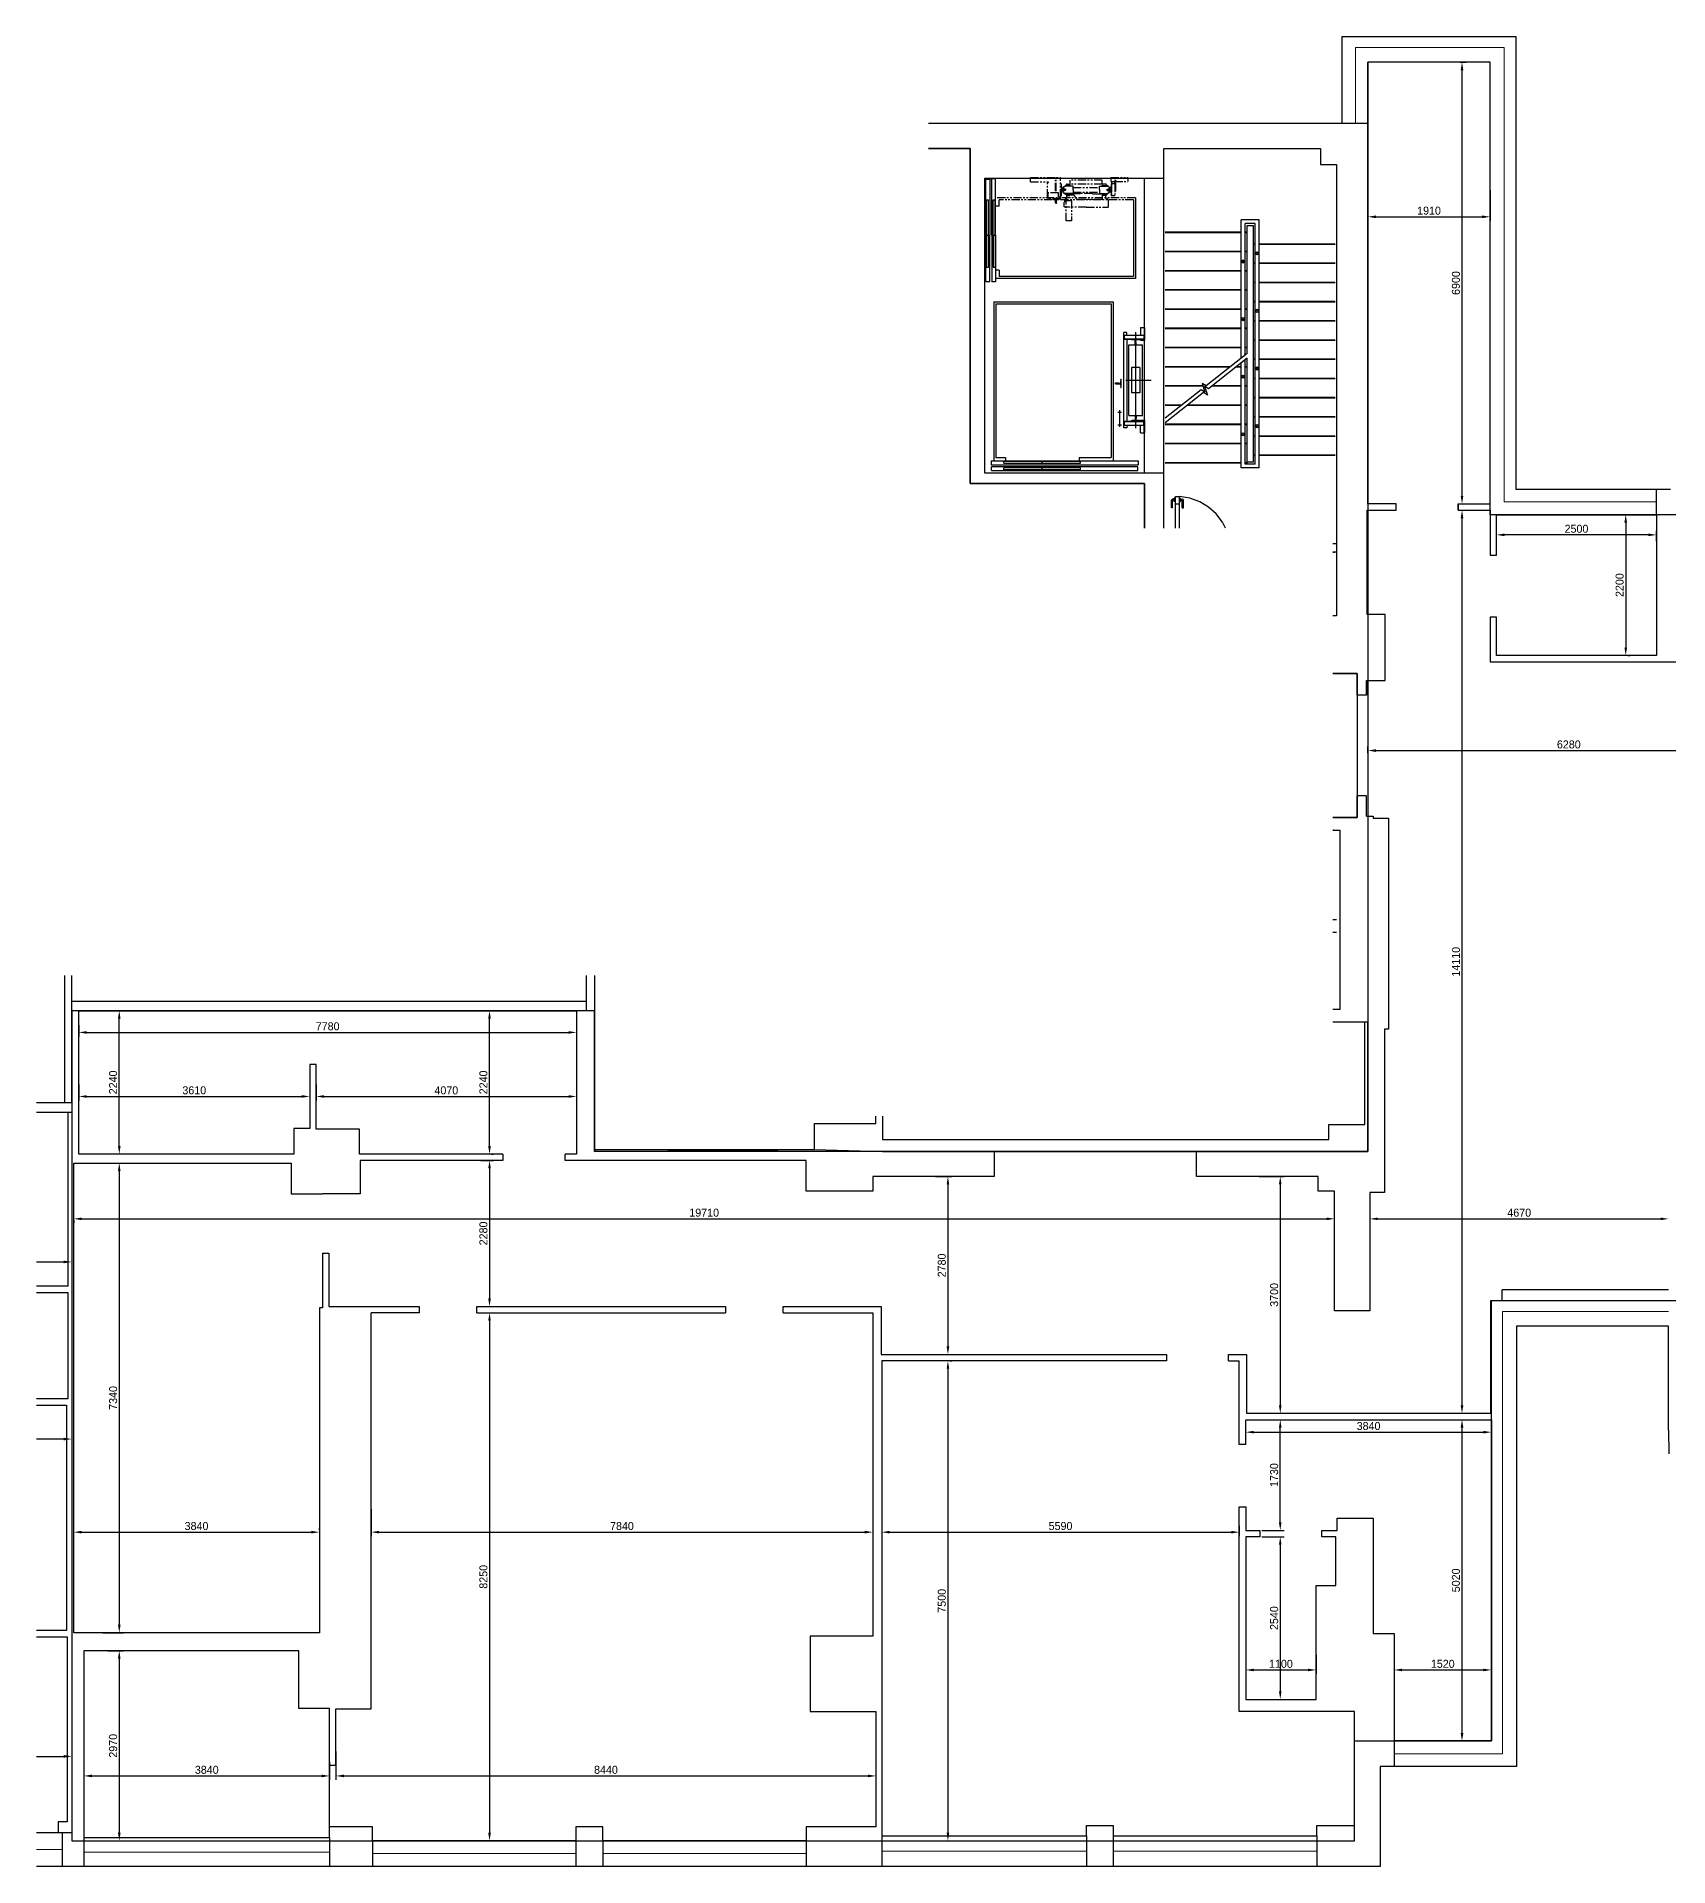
# Model space of a CAD drawing. Header units: millimetres. Extents: x 1209163 to 1252213, y -158492 to -127461.
# Drawn here: x 1209163 to 1234670, y -158142 to -129552 of the extents above; entities that cross this region are included whole.
import ezdxf

# ---------------------------------------------------------------- set-up
doc = ezdxf.new("R2010")
doc.units = ezdxf.units.MM
doc.linetypes.add('HIDDEN2', pattern=[4.7625, 3.175, -1.5875])
doc.linetypes.add('PHANTOMX2', pattern=[127, 63.5, -12.7, 12.7, -12.7, 12.7, -12.7])
for name, color, linetype in [('Baca', 7, 'Continuous'), ('Divar-esas', 7, 'Continuous'), ('Lift', 7, 'Continuous'), ('Meheccer', 7, 'Continuous'), ('OFFICE_BOUNDARY', 3, 'Continuous'), ('Pillekan', 7, 'Continuous'), ('Qapi', 7, 'Continuous')]:
    doc.layers.add(name, color=color, linetype=linetype)

msp = doc.modelspace()

# ---------------------------------------------------------------- linework, layer by layer
for p, q in [((1229573, -130902), (1229573, -129552)), ((1229573, -129552), (1232283, -129552)), ((1232283, -129552), (1232283, -136622)), ((1223103, -130902), (1229573, -130902)), ((1223758, -131302), (1223103, -131302)), ((1223758, -136532), (1223758, -131302)), ((1226783, -131762), (1226783, -131302)), ((1226783, -131302), (1229233, -131302)), ((1226783, -131762), (1226783, -131302)), ((1226783, -131302), (1229233, -131302)), ((1229233, -131302), (1229233, -131552)), ((1229233, -131302), (1229233, -131552)), ((1223983, -136372), (1223983, -131762)), ((1223983, -131762), (1226783, -131762)), ((1223983, -136372), (1223983, -131762)), ((1223983, -131762), (1226783, -131762)), ((1229233, -131552), (1229483, -131552)), ((1229233, -131552), (1229483, -131552)), ((1229483, -131552), (1229483, -138602)), ((1229483, -131552), (1229483, -138602)), ((1226783, -136372), (1223983, -136372)), ((1226783, -136372), (1223983, -136372)), ((1226783, -137232), (1226783, -136372)), ((1226783, -137232), (1226783, -136372)), ((1226483, -136532), (1223758, -136532)), ((1226483, -137232), (1226483, -136532)), ((1232283, -136622), (1234702, -136622)), ((1229483, -138602), (1229423, -138602)), ((1229483, -138602), (1229423, -138602)), ((1229803, -139502), (1229423, -139502)), ((1229803, -139842), (1229803, -139502)), ((1229803, -141752), (1229803, -141412)), ((1229423, -141752), (1229803, -141752)), ((1229953, -141732), (1230053, -141732)), ((1230053, -141732), (1230053, -141762)), ((1230053, -141762), (1230293, -141762)), ((1230293, -141762), (1230293, -145062)), ((1229423, -141952), (1229533, -141952)), ((1229423, -141952), (1229533, -141952)), ((1229533, -141952), (1229533, -144752)), ((1229533, -141952), (1229533, -144752)), ((1209603, -146207), (1209603, -144222)), ((1209713, -144622), (1209713, -144222)), ((1217753, -144222), (1217753, -144622)), ((1217883, -144222), (1217883, -146942)), ((1209713, -146207), (1209713, -144622)), ((1209713, -144622), (1217753, -144622)), ((1229533, -144752), (1229423, -144752)), ((1229533, -144752), (1229423, -144752)), ((1229923, -144952), (1229423, -144952)), ((1229923, -144952), (1229423, -144952)), ((1229923, -146552), (1229923, -144952)), ((1230293, -145062), (1230233, -145062)), ((1230233, -145062), (1230233, -147612)), ((1209163, -146207), (1209713, -146207)), ((1209163, -146207), (1209603, -146207)), ((1209163, -146357), (1209653, -146357)), ((1209653, -146357), (1209653, -149077)), ((1221323, -146942), (1221323, -146532)), ((1221323, -146532), (1222283, -146532)), ((1222283, -146532), (1222283, -146422)), ((1222383, -146422), (1222383, -146782)), ((1229363, -146782), (1229363, -146552)), ((1229363, -146552), (1229923, -146552)), ((1217883, -146942), (1221323, -146942)), ((1222383, -146782), (1229363, -146782)), ((1229453, -147592), (1229193, -147592)), ((1229453, -149462), (1229453, -147592)), ((1230233, -147612), (1230003, -147612)), ((1230003, -147612), (1230003, -149462)), ((1209653, -149077), (1209163, -149077)), ((1209163, -149177), (1209653, -149177)), ((1209653, -149177), (1209653, -150837)), ((1230003, -149462), (1229453, -149462)), ((1234670, -149702), (1232293, -149702)), ((1232293, -149702), (1232293, -156582)), ((1234670, -151328), (1234670, -149702)), ((1209653, -150837), (1209163, -150837)), ((1209163, -150937), (1209633, -150937)), ((1209633, -150937), (1209633, -154457)), ((1209633, -154457), (1209163, -154457)), ((1209163, -154557), (1209643, -154557)), ((1209643, -154557), (1209643, -157447)), ((1232293, -156582), (1230163, -156582)), ((1230163, -156582), (1230163, -158142)), ((1209643, -157447), (1209503, -157447)), ((1209503, -157447), (1209503, -157617)), ((1209503, -157617), (1209163, -157617)), ((1230163, -158142), (1209163, -158142))]:
    msp.add_line(p, q)
at = {"color": 5, "lineweight": 5}
for p, q in [((1232103, -129721), (1229780, -129721)), ((1229780, -129721), (1229780, -130902)), ((1232103, -136822), (1232103, -129721)), ((1234483, -136822), (1232103, -136822)), ((1232076, -156382), (1232076, -149469)), ((1232076, -149469), (1234673, -149469)), ((1230383, -156382), (1232076, -156382)), ((1209163, -157879), (1209563, -157879))]:
    msp.add_line(p, q, dxfattribs=at)
at = {"color": 18, "lineweight": 30, "true_color": 0x000000}
for p, q in [((1231883, -129952), (1229973, -129952)), ((1229973, -129952), (1229973, -146972)), ((1231883, -137022), (1231883, -129952)), ((1235103, -137022), (1231883, -137022)), ((1209713, -144772), (1209713, -157742)), ((1217883, -144772), (1209823, -144772)), ((1217883, -146972), (1217883, -144772)), ((1209163, -146357), (1209713, -146357)), ((1209713, -146357), (1209713, -157617)), ((1229973, -146972), (1217883, -146972)), ((1231903, -156182), (1231903, -149302)), ((1231903, -149302), (1235153, -149302)), ((1229763, -157742), (1229763, -156182)), ((1229763, -156182), (1231903, -156182)), ((1209713, -157617), (1209163, -157617)), ((1209713, -157742), (1229763, -157742))]:
    msp.add_line(p, q, dxfattribs=at)
at = {"color": 0, "lineweight": -2, "transparency": 16777216}
for p, q in [((1231414, -129952), (1231507, -129952)), ((1231444, -136727), (1231444, -130077)), ((1231883, -131949), (1231883, -132430)), ((1229973, -132212), (1229973, -132430)), ((1230098, -132367), (1231758, -132367)), ((1231414, -136852), (1231507, -136852)), ((1231414, -136952), (1231507, -136952)), ((1231444, -150937), (1231444, -137077)), ((1233897, -137022), (1234066, -137022)), ((1234003, -137147), (1234003, -139097)), ((1231983, -137305), (1231983, -137274)), ((1234358, -137337), (1232108, -137337)), ((1234483, -137437), (1234483, -137274)), ((1234034, -139222), (1234066, -139222)), ((1229973, -140746), (1229973, -140645)), ((1230098, -140707), (1236128, -140707)), ((1210772, -144772), (1210393, -144772)), ((1210456, -146887), (1210456, -144897)), ((1216243, -146887), (1216243, -144897)), ((1216274, -144772), (1216305, -144772)), ((1209823, -144995), (1209823, -145174)), ((1209948, -145111), (1217478, -145111)), ((1217603, -144995), (1217603, -145174)), ((1209823, -145923), (1209823, -146174)), ((1213433, -145923), (1213433, -146174)), ((1213533, -145923), (1213533, -146174)), ((1217603, -145923), (1217603, -146174)), ((1209948, -146112), (1213308, -146112)), ((1213658, -146112), (1217478, -146112)), ((1210201, -147152), (1210518, -147152)), ((1210772, -147012), (1210393, -147012)), ((1216106, -147112), (1216305, -147112)), ((1216243, -147237), (1216243, -149267)), ((1216274, -147012), (1216305, -147012)), ((1210456, -147277), (1210456, -154367)), ((1223214, -147362), (1223471, -147362)), ((1223408, -147487), (1223408, -150017)), ((1228274, -147362), (1228665, -147362)), ((1228603, -147487), (1228603, -150937)), ((1230003, -147643), (1230003, -148086)), ((1209743, -148045), (1209743, -148086)), ((1209868, -148024), (1229328, -148024)), ((1229453, -148077), (1229453, -147961)), ((1230128, -148024), (1234548, -148024)), ((1209713, -148422), (1209713, -148760)), ((1216074, -149392), (1216305, -149392)), ((1216074, -149492), (1216305, -149492)), ((1216243, -149617), (1216243, -157617)), ((1223214, -150142), (1223471, -150142)), ((1223408, -150367), (1223408, -157617)), ((1223440, -150242), (1223471, -150242)), ((1228274, -151062), (1228665, -151062)), ((1228314, -151162), (1228665, -151162)), ((1230972, -151062), (1231507, -151062)), ((1231174, -151162), (1231507, -151162)), ((1209713, -151303), (1209713, -151527)), ((1228063, -151325), (1228063, -151294)), ((1228188, -151357), (1231778, -151357)), ((1228603, -152767), (1228603, -151287)), ((1231444, -156057), (1231444, -151287)), ((1231903, -151325), (1231903, -151294)), ((1214393, -152562), (1214393, -152982)), ((1222233, -152562), (1222233, -152982)), ((1209743, -152888), (1209743, -152857)), ((1209868, -152919), (1213458, -152919)), ((1213583, -152888), (1213583, -152857)), ((1214518, -152919), (1222108, -152919)), ((1222373, -152821), (1222373, -152982)), ((1222498, -152919), (1227838, -152919)), ((1227963, -152821), (1227963, -152982)), ((1228314, -152892), (1228665, -152892)), ((1228314, -152992), (1228665, -152992)), ((1228603, -153117), (1228603, -155407)), ((1210201, -154492), (1210518, -154492)), ((1210279, -154772), (1210518, -154772)), ((1210456, -154897), (1210456, -157617)), ((1228063, -154837), (1228063, -155135)), ((1229163, -154837), (1229163, -155135)), ((1230383, -154922), (1230383, -155135)), ((1231903, -154922), (1231903, -155135)), ((1228188, -155072), (1229038, -155072)), ((1230508, -155072), (1231778, -155072)), ((1228314, -155532), (1228665, -155532)), ((1209713, -155900), (1209713, -156484)), ((1213843, -156348), (1213843, -156790)), ((1222283, -156348), (1222283, -156790)), ((1231174, -156182), (1231507, -156182)), ((1209903, -156643), (1209903, -156790)), ((1213743, -156506), (1213743, -156790)), ((1210028, -156728), (1213618, -156728)), ((1213968, -156728), (1222158, -156728)), ((1210279, -157742), (1210518, -157742)), ((1216074, -157742), (1216305, -157742)), ((1223440, -157742), (1223471, -157742))]:
    msp.add_line(p, q, dxfattribs=at)
at = {"color": 1, "lineweight": 30}
for p, q in [((1223103, -131302), (1223758, -131302)), ((1223758, -131302), (1223758, -136532)), ((1223758, -136532), (1226483, -136532)), ((1226483, -136532), (1226483, -137232)), ((1229423, -139502), (1229803, -139502)), ((1229803, -139502), (1229803, -141752)), ((1229803, -141752), (1229423, -141752)), ((1209603, -146207), (1209603, -144222)), ((1209713, -144772), (1209713, -144222)), ((1217753, -144222), (1217753, -144772)), ((1217883, -144222), (1217883, -144772)), ((1217753, -144772), (1209713, -144772)), ((1217883, -144772), (1217883, -144772)), ((1217883, -144772), (1217883, -146972)), ((1229973, -144952), (1229423, -144952)), ((1229973, -146552), (1229973, -144952)), ((1209163, -146207), (1209603, -146207)), ((1229973, -146972), (1229973, -146552)), ((1217883, -146972), (1221323, -146942)), ((1221323, -146942), (1222383, -146972)), ((1222383, -146972), (1229363, -146972)), ((1229363, -146972), (1229973, -146972))]:
    msp.add_line(p, q, dxfattribs=at)
at = {"color": 0, "lineweight": -2}
for p, q in [((1209163, -148697), (1209588, -148697)), ((1209588, -151464), (1209163, -151464)), ((1209192, -154457), (1209163, -154457)), ((1209163, -156422), (1209588, -156422))]:
    msp.add_line(p, q, dxfattribs=at)
for points in [[(1230413, -136852), (1229973, -136852), (1229973, -131722), (1229973, -129952)], [(1231383, -136952), (1231383, -136852), (1231883, -136852), (1231883, -129952), (1229973, -129952), (1229973, -131722)], [(1229573, -130902), (1229973, -130902)], [(1226483, -136372), (1226483, -131762)], [(1226783, -136372), (1226783, -131762)], [(1234483, -137022), (1234483, -136622)], [(1229953, -139612), (1230243, -139612), (1230243, -138582), (1229963, -138582), (1229963, -136952), (1230413, -136952), (1230413, -136852)], [(1231383, -136852), (1231383, -136952), (1231883, -136952), (1231883, -137652), (1231983, -137652)], [(1231983, -137652), (1231983, -137022), (1234483, -137022), (1234483, -139222), (1231983, -139222), (1231983, -138622)], [(1231983, -138622), (1231883, -138622), (1231883, -139322), (1236253, -139322)], [(1229953, -139612), (1229953, -139842), (1229803, -139842)], [(1229953, -139842), (1229953, -139612)], [(1229953, -141732), (1229953, -141412), (1229803, -141412)], [(1229953, -141732), (1229953, -141412)], [(1213433, -145612), (1213433, -146612), (1213183, -146612), (1213183, -147012), (1209823, -147012), (1209823, -144772), (1213433, -144772)], [(1213433, -144772), (1213533, -144772), (1217603, -144772), (1217603, -147012), (1217423, -147012)], [(1216453, -147012), (1214213, -147012), (1214213, -146622), (1213533, -146622), (1213533, -145612), (1213433, -145612)], [(1213633, -148562), (1213633, -149412), (1213583, -149412), (1213583, -154492), (1209743, -154492), (1209743, -147152), (1213143, -147152), (1213143, -147632), (1213633, -147632)], [(1216453, -147012), (1216453, -147112), (1214223, -147112), (1214223, -147632), (1213733, -147632), (1213633, -147632)], [(1229193, -147362), (1227293, -147362), (1227293, -146972), (1224133, -146972), (1224133, -147362), (1222233, -147362), (1222233, -147592), (1221193, -147592), (1221193, -147112), (1217423, -147112), (1217423, -147012)], [(1229193, -147592), (1229193, -147362)], [(1213633, -148562), (1213733, -148562), (1213733, -149392), (1215143, -149392), (1215143, -149492)], [(1227793, -150242), (1227793, -150142), (1228073, -150142), (1228073, -151062), (1231893, -151062), (1231893, -149302), (1232073, -149302), (1232073, -149132)], [(1234673, -149132), (1232073, -149132)], [(1217593, -157742), (1214413, -157742), (1214413, -157522), (1213843, -157522), (1213743, -157522), (1213743, -156562), (1213843, -156562), (1213843, -155682), (1214393, -155682), (1214393, -154562), (1214393, -154022), (1214393, -149492)], [(1215143, -149492), (1214393, -149492)], [(1216043, -149492), (1216043, -149392), (1219933, -149392), (1219933, -149492)], [(1216043, -149492), (1219933, -149492)], [(1220833, -149492), (1222233, -149492), (1222233, -154542), (1221253, -154542), (1221253, -155722), (1222283, -155722), (1222283, -157522), (1221193, -157522), (1221193, -157742), (1218013, -157742), (1218013, -157522), (1217593, -157522), (1217593, -157742)], [(1220833, -149492), (1220833, -149392), (1222363, -149392), (1222363, -150142), (1226823, -150142), (1226823, -150242)], [(1226823, -150242), (1222373, -150242), (1222373, -157662), (1225573, -157662), (1225573, -157502), (1225993, -157502), (1225993, -157662), (1229173, -157662), (1229173, -157502), (1229763, -157502), (1229763, -155722), (1227963, -155722), (1227963, -152522), (1228063, -152522)], [(1227793, -150242), (1227963, -150242)], [(1228063, -151552), (1227963, -151552), (1227963, -150242)], [(1228063, -151552), (1228063, -151162), (1231903, -151162), (1231903, -156182), (1230383, -156182)], [(1234670, -151328), (1234679, -151697)], [(1228063, -152522), (1228063, -152892), (1228283, -152892), (1228283, -152992)], [(1229253, -152992), (1229253, -152892), (1229493, -152892), (1229493, -152702), (1230053, -152702), (1230053, -154502), (1230383, -154502)], [(1228283, -152992), (1228063, -152992), (1228063, -155532), (1229163, -155532), (1229163, -153752), (1229473, -153752), (1229473, -152992), (1229253, -152992)], [(1230383, -154502), (1230383, -156182)], [(1213743, -156562), (1213743, -155672), (1213263, -155672), (1213263, -154772), (1209903, -154772), (1209903, -157522), (1209903, -157692), (1213743, -157692), (1213743, -157522)], [(1230383, -156182), (1230383, -156582)], [(1209563, -157617), (1209563, -158142)], [(1209903, -157692), (1209903, -158142)], [(1213743, -157692), (1213743, -158142)], [(1214413, -157742), (1214413, -158142)], [(1217593, -157742), (1217593, -158142)], [(1218013, -157742), (1218013, -158142)], [(1221193, -157742), (1221193, -158142)], [(1222373, -157662), (1222373, -158142)], [(1225573, -157662), (1225573, -158142)], [(1225993, -157662), (1225993, -158142)], [(1229173, -157662), (1229173, -158142)]]:
    msp.add_lwpolyline(points)
at = {"color": 5, "lineweight": 5}
for points in [[(1209903, -157917), (1213743, -157917)], [(1214413, -157942), (1217593, -157942)], [(1218013, -157942), (1221193, -157942)], [(1222373, -157902), (1225573, -157902)], [(1225993, -157902), (1229173, -157902)]]:
    msp.add_lwpolyline(points, dxfattribs=at)
at = {"color": 0, "transparency": 16777216}
for points in [[(1231423, -130077), (1231465, -130077), (1231444, -129952)], [(1230098, -132346), (1230098, -132388), (1229973, -132367)], [(1231758, -132346), (1231758, -132388), (1231883, -132367)], [(1231423, -136727), (1231465, -136727), (1231444, -136852)], [(1231423, -137077), (1231465, -137077), (1231444, -136952)], [(1233982, -137147), (1234024, -137147), (1234003, -137022)], [(1232108, -137316), (1232108, -137357), (1231983, -137337)], [(1234358, -137316), (1234358, -137357), (1234483, -137337)], [(1233982, -139097), (1234024, -139097), (1234003, -139222)], [(1230098, -140686), (1230098, -140728), (1229973, -140707)], [(1210435, -144897), (1210476, -144897), (1210456, -144772)], [(1216222, -144897), (1216264, -144897), (1216243, -144772)], [(1209948, -145090), (1209948, -145132), (1209823, -145111)], [(1217478, -145090), (1217478, -145132), (1217603, -145111)], [(1209948, -146091), (1209948, -146132), (1209823, -146112)], [(1213308, -146091), (1213308, -146132), (1213433, -146112)], [(1213658, -146091), (1213658, -146132), (1213533, -146112)], [(1217478, -146091), (1217478, -146132), (1217603, -146112)], [(1210435, -146887), (1210476, -146887), (1210456, -147012)], [(1216222, -146887), (1216264, -146887), (1216243, -147012)], [(1210435, -147277), (1210476, -147277), (1210456, -147152)], [(1216222, -147237), (1216264, -147237), (1216243, -147112)], [(1223388, -147487), (1223429, -147487), (1223408, -147362)], [(1228582, -147487), (1228623, -147487), (1228603, -147362)], [(1209868, -148003), (1209868, -148044), (1209743, -148024)], [(1229328, -148003), (1229328, -148044), (1229453, -148024)], [(1230128, -148003), (1230128, -148044), (1230003, -148024)], [(1234548, -148003), (1234548, -148044), (1234673, -148024)], [(1209588, -148677), (1209588, -148718), (1209713, -148697)], [(1216222, -149267), (1216264, -149267), (1216243, -149392)], [(1216222, -149617), (1216264, -149617), (1216243, -149492)], [(1223388, -150017), (1223429, -150017), (1223408, -150142)], [(1223388, -150367), (1223429, -150367), (1223408, -150242)], [(1228582, -150937), (1228623, -150937), (1228603, -151062)], [(1231423, -150937), (1231465, -150937), (1231444, -151062)], [(1228582, -151287), (1228623, -151287), (1228603, -151162)], [(1231423, -151287), (1231465, -151287), (1231444, -151162)], [(1209588, -151444), (1209588, -151485), (1209713, -151464)], [(1228188, -151336), (1228188, -151377), (1228063, -151357)], [(1231778, -151336), (1231778, -151377), (1231903, -151357)], [(1209868, -152898), (1209868, -152940), (1209743, -152919)], [(1213458, -152898), (1213458, -152940), (1213583, -152919)], [(1214518, -152898), (1214518, -152940), (1214393, -152919)], [(1222108, -152898), (1222108, -152940), (1222233, -152919)], [(1222498, -152898), (1222498, -152940), (1222373, -152919)], [(1227838, -152898), (1227838, -152940), (1227963, -152919)], [(1228582, -152767), (1228623, -152767), (1228603, -152892)], [(1228582, -153117), (1228623, -153117), (1228603, -152992)], [(1210435, -154367), (1210476, -154367), (1210456, -154492)], [(1210435, -154897), (1210476, -154897), (1210456, -154772)], [(1228188, -155052), (1228188, -155093), (1228063, -155072)], [(1229038, -155052), (1229038, -155093), (1229163, -155072)], [(1230508, -155052), (1230508, -155093), (1230383, -155072)], [(1231778, -155052), (1231778, -155093), (1231903, -155072)], [(1228582, -155407), (1228623, -155407), (1228603, -155532)], [(1231423, -156057), (1231465, -156057), (1231444, -156182)], [(1209588, -156401), (1209588, -156443), (1209713, -156422)], [(1210028, -156707), (1210028, -156749), (1209903, -156728)], [(1213618, -156707), (1213618, -156749), (1213743, -156728)], [(1213968, -156707), (1213968, -156749), (1213843, -156728)], [(1222158, -156707), (1222158, -156749), (1222283, -156728)], [(1210435, -157617), (1210476, -157617), (1210456, -157742)], [(1216222, -157617), (1216264, -157617), (1216243, -157742)], [(1223388, -157617), (1223429, -157617), (1223408, -157742)]]:
    msp.add_solid(points, dxfattribs=at)
at = {"layer": 'Baca'}
for p, q in [((1229423, -137611), (1229483, -137602)), ((1229433, -141952), (1229423, -141952)), ((1229433, -143552), (1229423, -143552))]:
    msp.add_line(p, q, dxfattribs=at)
at = {"layer": 'Divar-esas'}
for p, q in [((1229423, -137472), (1229483, -137472)), ((1229423, -137602), (1229483, -137602)), ((1229483, -143352), (1229423, -143352)), ((1229483, -143552), (1229423, -143552))]:
    msp.add_line(p, q, dxfattribs=at)
at = {"layer": 'Lift'}
for p, q in [((1224003, -131777), (1224063, -131777)), ((1224003, -133377), (1224003, -131777)), ((1224063, -131777), (1224063, -132652)), ((1224153, -131772), (1224093, -131772)), ((1224093, -132652), (1224093, -131772)), ((1224153, -132652), (1224153, -131772)), ((1224699, -131822), (1224699, -131752)), ((1226338, -132071), (1226338, -133333)), ((1224012, -132652), (1224012, -132102)), ((1224012, -132102), (1224044, -132102)), ((1224044, -132652), (1224044, -132102)), ((1224117, -132102), (1224149, -132102)), ((1224117, -132652), (1224117, -132102)), ((1224149, -132652), (1224149, -132102)), ((1224208, -132202), (1224153, -132202)), ((1224208, -132202), (1224208, -132102)), ((1226308, -132102), (1226308, -133302)), ((1224012, -132652), (1224012, -133152)), ((1224012, -132652), (1224044, -132652)), ((1224044, -132652), (1224044, -133152)), ((1224063, -133377), (1224063, -132652)), ((1224093, -132652), (1224093, -133382)), ((1224117, -132652), (1224149, -132652)), ((1224117, -132652), (1224117, -133152)), ((1224149, -132652), (1224149, -133152)), ((1224153, -132652), (1224153, -133382)), ((1224012, -133152), (1224044, -133152)), ((1224117, -133152), (1224149, -133152)), ((1224208, -133202), (1224153, -133202)), ((1224208, -133202), (1224208, -133302)), ((1224003, -133377), (1224063, -133377)), ((1224153, -133382), (1224093, -133382)), ((1226338, -133333), (1224153, -133333)), ((1226308, -133302), (1224208, -133302)), ((1224127, -133697), (1224127, -136182)), ((1224127, -133697), (1225989, -133697)), ((1224158, -133727), (1224158, -136127)), ((1224158, -133727), (1225958, -133727)), ((1225958, -133727), (1225958, -136127)), ((1225989, -133697), (1225989, -136182)), ((1226207, -134175), (1226157, -134175)), ((1226157, -135665), (1226157, -134175)), ((1226160, -135665), (1226160, -134175)), ((1226167, -134216), (1226473, -134216)), ((1226167, -134281), (1226167, -134216)), ((1226167, -134275), (1226473, -134275)), ((1226167, -134281), (1226473, -134281)), ((1226207, -134216), (1226207, -134175)), ((1226207, -134281), (1226207, -135559)), ((1226237, -134370), (1226447, -134370)), ((1226237, -135470), (1226237, -134370)), ((1226279, -134281), (1226406, -134281)), ((1226279, -134285), (1226279, -134281)), ((1226331, -134291), (1226282, -134289)), ((1226334, -134369), (1226334, -134325)), ((1226335, -134370), (1226334, -134369)), ((1226349, -134370), (1226335, -134370)), ((1226349, -134370), (1226335, -134370)), ((1226337, -134321), (1226337, -134298)), ((1226342, -134170), (1226342, -135670)), ((1226347, -134321), (1226347, -134298)), ((1226349, -134370), (1226350, -134369)), ((1226350, -134369), (1226350, -134325)), ((1226402, -134289), (1226354, -134291)), ((1226406, -134285), (1226406, -134281)), ((1226418, -134096), (1226418, -134216)), ((1226418, -134096), (1226483, -134096)), ((1226418, -134281), (1226418, -134296)), ((1226418, -134296), (1226483, -134296)), ((1226447, -135470), (1226447, -134370)), ((1226473, -134216), (1226473, -134281)), ((1226477, -134096), (1226477, -134296)), ((1226483, -134096), (1226483, -134296)), ((1226109, -134910), (1226106, -134958)), ((1226113, -134906), (1226117, -134906)), ((1226117, -135033), (1226117, -134906)), ((1226187, -134920), (1226583, -134920)), ((1226276, -134720), (1226276, -135120)), ((1226409, -134720), (1226276, -134720)), ((1226409, -134720), (1226409, -135120)), ((1226028, -134962), (1226029, -134962)), ((1226028, -134962), (1226028, -134977)), ((1226028, -134962), (1226028, -134977)), ((1226028, -134977), (1226028, -134962)), ((1226028, -134977), (1226029, -134978)), ((1226029, -134962), (1226073, -134962)), ((1226029, -134978), (1226073, -134978)), ((1226077, -134965), (1226099, -134965)), ((1226077, -134975), (1226099, -134975)), ((1226106, -134981), (1226109, -135029)), ((1226113, -135033), (1226117, -135033)), ((1226409, -135120), (1226276, -135120)), ((1226063, -135420), (1226123, -135420)), ((1226093, -135650), (1226093, -135389)), ((1226237, -135470), (1226447, -135470)), ((1226335, -135470), (1226334, -135470)), ((1226334, -135470), (1226334, -135514)), ((1226349, -135470), (1226335, -135470)), ((1226349, -135470), (1226335, -135470)), ((1226349, -135470), (1226350, -135470)), ((1226350, -135470), (1226350, -135514)), ((1226063, -135620), (1226123, -135620)), ((1226207, -135665), (1226157, -135665)), ((1226167, -135623), (1226167, -135558)), ((1226167, -135558), (1226473, -135558)), ((1226167, -135564), (1226473, -135564)), ((1226167, -135623), (1226473, -135623)), ((1226207, -135623), (1226207, -135665)), ((1226279, -135554), (1226279, -135558)), ((1226279, -135558), (1226406, -135558)), ((1226331, -135548), (1226282, -135550)), ((1226337, -135519), (1226337, -135541)), ((1226347, -135519), (1226347, -135541)), ((1226402, -135550), (1226354, -135548)), ((1226406, -135554), (1226406, -135558)), ((1226418, -135543), (1226483, -135543)), ((1226418, -135558), (1226418, -135543)), ((1226418, -135743), (1226418, -135623)), ((1226418, -135743), (1226483, -135743)), ((1226473, -135623), (1226473, -135558)), ((1226477, -135743), (1226477, -135543)), ((1226483, -135543), (1226483, -135743)), ((1224083, -136182), (1224083, -136242)), ((1224083, -136182), (1226383, -136182)), ((1224083, -136242), (1226383, -136242)), ((1224088, -136332), (1224088, -136272)), ((1226378, -136272), (1224088, -136272)), ((1224088, -136332), (1226378, -136332)), ((1224158, -136127), (1224308, -136127)), ((1224283, -136218), (1224283, -136186)), ((1224283, -136186), (1225483, -136186)), ((1224283, -136218), (1225483, -136218)), ((1225483, -136291), (1224283, -136291)), ((1224283, -136323), (1224283, -136291)), ((1225483, -136323), (1224283, -136323)), ((1224308, -136127), (1224308, -136182)), ((1224883, -136218), (1224883, -136186)), ((1224883, -136323), (1224883, -136291)), ((1225458, -136127), (1225958, -136127)), ((1225458, -136127), (1225458, -136182)), ((1225483, -136218), (1225483, -136186)), ((1225483, -136323), (1225483, -136291)), ((1226378, -136332), (1226378, -136272)), ((1226383, -136182), (1226383, -136242))]:
    msp.add_line(p, q, dxfattribs=at)
at = {"layer": 'Lift', "linetype": 'PHANTOMX2', "ltscale": 2}
for p, q in [((1224699, -131752), (1225169, -131752)), ((1225091, -131965), (1225091, -131752)), ((1225101, -131965), (1225101, -131752)), ((1225169, -132060), (1225169, -131752)), ((1225821, -131796), (1225321, -131796)), ((1225321, -131862), (1225321, -131796)), ((1225821, -131862), (1225821, -131796)), ((1225953, -131752), (1225953, -131817)), ((1225953, -131752), (1226218, -131752)), ((1226021, -131965), (1226021, -131752)), ((1226031, -131965), (1226031, -131752)), ((1226218, -131752), (1226218, -131817)), ((1226338, -132071), (1224153, -132071)), ((1224699, -131822), (1224974, -131822)), ((1224964, -131832), (1224974, -131832)), ((1224964, -132060), (1224964, -131832)), ((1224964, -132060), (1224976, -132060)), ((1225136, -131995), (1224976, -131995)), ((1224976, -132090), (1224976, -131995)), ((1225171, -132085), (1224976, -132085)), ((1225136, -132053), (1225136, -131995)), ((1225171, -132060), (1225143, -132060)), ((1225144, -132060), (1225169, -132060)), ((1225169, -131853), (1225184, -131853)), ((1225169, -132038), (1225184, -132038)), ((1225171, -132090), (1225171, -132060)), ((1225180, -131853), (1225180, -132038)), ((1225184, -132038), (1225184, -131853)), ((1225184, -131946), (1225184, -131901)), ((1225184, -131901), (1225185, -131901)), ((1225184, -131946), (1225184, -131990)), ((1225184, -131990), (1225185, -131990)), ((1225193, -131908), (1225195, -131937)), ((1225193, -131983), (1225195, -131954)), ((1225209, -131942), (1225200, -131942)), ((1225209, -131950), (1225200, -131950)), ((1225213, -131938), (1225209, -131942)), ((1225213, -131954), (1225209, -131950)), ((1225216, -131921), (1225211, -131921)), ((1225211, -131927), (1225211, -131921)), ((1225214, -131927), (1225211, -131927)), ((1225217, -131964), (1225212, -131964)), ((1225212, -131970), (1225212, -131964)), ((1225216, -131970), (1225212, -131970)), ((1225245, -131938), (1225213, -131938)), ((1225245, -131954), (1225213, -131954)), ((1225214, -131927), (1225214, -131937)), ((1225247, -131937), (1225214, -131937)), ((1225216, -131906), (1225246, -131876)), ((1225216, -131906), (1225216, -131921)), ((1225216, -131970), (1225216, -131986)), ((1225216, -131986), (1225246, -132016)), ((1225247, -131954), (1225217, -131954)), ((1225217, -131961), (1225217, -131954)), ((1225217, -131964), (1225217, -131961)), ((1225366, -131888), (1225223, -131888)), ((1225223, -131899), (1225223, -131888)), ((1225223, -131993), (1225223, -132003)), ((1225366, -132003), (1225223, -132003)), ((1225245, -131938), (1225246, -131939)), ((1225245, -131954), (1225246, -131953)), ((1225326, -131876), (1225246, -131876)), ((1225246, -131946), (1225246, -131939)), ((1225246, -131946), (1225246, -131953)), ((1225326, -132016), (1225246, -132016)), ((1225247, -131954), (1225247, -131937)), ((1225266, -132080), (1225254, -132080)), ((1225256, -131876), (1225256, -131871)), ((1225256, -132021), (1225256, -132016)), ((1225266, -132080), (1225266, -132022)), ((1225271, -131856), (1225316, -131856)), ((1225271, -132017), (1225275, -132017)), ((1225271, -132036), (1225316, -132036)), ((1225275, -132014), (1225275, -132017)), ((1225275, -132014), (1225359, -132014)), ((1225316, -131856), (1225316, -131862)), ((1225321, -131862), (1225316, -131862)), ((1225379, -132030), (1225316, -132030)), ((1225316, -132030), (1225316, -132036)), ((1225821, -131856), (1225321, -131856)), ((1225321, -131862), (1225321, -131856)), ((1225326, -131876), (1225326, -131888)), ((1225326, -132003), (1225326, -132016)), ((1225359, -132014), (1225359, -132009)), ((1225359, -132009), (1225360, -132009)), ((1225476, -132009), (1225360, -132009)), ((1225366, -131946), (1225366, -131888)), ((1225366, -131908), (1225776, -131908)), ((1225366, -131946), (1225366, -132003)), ((1225366, -131983), (1225776, -131983)), ((1225426, -132096), (1225379, -132030)), ((1225666, -132001), (1225476, -132001)), ((1225476, -132009), (1225476, -132001)), ((1225666, -132009), (1225666, -132001)), ((1225666, -132009), (1225783, -132009)), ((1225776, -131946), (1225776, -131888)), ((1225776, -131888), (1225919, -131888)), ((1225776, -131946), (1225776, -132003)), ((1225776, -132003), (1225919, -132003)), ((1225783, -132014), (1225783, -132009)), ((1225783, -132009), (1225783, -132009)), ((1225867, -132014), (1225783, -132014)), ((1225816, -131876), (1225816, -131888)), ((1225816, -131876), (1225896, -131876)), ((1225816, -132003), (1225816, -132016)), ((1225816, -132016), (1225896, -132016)), ((1225821, -131862), (1225821, -131856)), ((1225821, -131862), (1225826, -131862)), ((1225821, -132030), (1225821, -132096)), ((1225826, -132030), (1225821, -132030)), ((1225826, -131856), (1225826, -131862)), ((1225871, -131856), (1225826, -131856)), ((1225826, -132030), (1225826, -132036)), ((1225871, -132036), (1225826, -132036)), ((1225867, -132014), (1225867, -132017)), ((1225871, -132017), (1225867, -132017)), ((1225876, -132080), (1225876, -132022)), ((1225876, -132080), (1225889, -132080)), ((1225886, -131876), (1225886, -131871)), ((1225886, -132021), (1225886, -132016)), ((1225895, -131937), (1225928, -131937)), ((1225895, -131954), (1225895, -131937)), ((1225895, -131954), (1225925, -131954)), ((1225926, -131906), (1225896, -131876)), ((1225897, -131938), (1225896, -131939)), ((1225896, -131946), (1225896, -131939)), ((1225896, -131946), (1225896, -131953)), ((1225897, -131954), (1225896, -131953)), ((1225926, -131986), (1225896, -132016)), ((1225897, -131938), (1225930, -131938)), ((1225897, -131954), (1225930, -131954)), ((1225919, -131899), (1225919, -131888)), ((1225919, -131993), (1225919, -132003)), ((1225925, -131961), (1225925, -131954)), ((1225925, -131964), (1225925, -131961)), ((1225925, -131964), (1225930, -131964)), ((1225926, -131906), (1225926, -131921)), ((1225926, -131921), (1225931, -131921)), ((1225926, -131970), (1225926, -131986)), ((1225926, -131970), (1225930, -131970)), ((1225928, -131927), (1225928, -131937)), ((1225928, -131927), (1225931, -131927)), ((1225930, -131938), (1225934, -131942)), ((1225930, -131954), (1225934, -131950)), ((1225930, -131970), (1225930, -131964)), ((1225931, -131927), (1225931, -131921)), ((1225934, -131942), (1225942, -131942)), ((1225934, -131950), (1225942, -131950)), ((1225950, -131908), (1225947, -131937)), ((1225950, -131983), (1225947, -131954)), ((1225953, -131817), (1225963, -131817)), ((1225958, -131853), (1225958, -132038)), ((1225963, -131853), (1225958, -131853)), ((1225958, -131946), (1225958, -131901)), ((1225958, -131901), (1225958, -131901)), ((1225958, -131946), (1225958, -131990)), ((1225958, -131990), (1225958, -131990)), ((1226018, -132038), (1225958, -132038)), ((1225963, -131817), (1225963, -131853)), ((1225963, -131817), (1226013, -131817)), ((1225963, -132038), (1225963, -131853)), ((1226013, -131853), (1225963, -131853)), ((1225963, -131853), (1225963, -132036)), ((1226013, -131817), (1226218, -131817)), ((1226013, -131837), (1226013, -131853)), ((1226018, -131853), (1226013, -131853)), ((1226018, -131853), (1226018, -132038)), ((1226023, -131827), (1226028, -131827)), ((1226028, -131817), (1226028, -131827)), ((1226308, -132102), (1224208, -132102)), ((1225171, -132090), (1224976, -132090)), ((1225096, -132090), (1225052, -132090)), ((1225052, -132090), (1225052, -132090)), ((1225059, -132098), (1225088, -132100)), ((1225088, -132118), (1225092, -132114)), ((1225088, -132151), (1225088, -132118)), ((1225088, -132151), (1225089, -132152)), ((1225096, -132152), (1225089, -132152)), ((1225092, -132114), (1225092, -132105)), ((1225096, -132090), (1225141, -132090)), ((1225096, -132152), (1225103, -132152)), ((1225100, -132114), (1225100, -132105)), ((1225104, -132118), (1225100, -132114)), ((1225104, -132151), (1225103, -132152)), ((1225104, -132151), (1225104, -132118)), ((1225133, -132098), (1225105, -132100)), ((1225141, -132090), (1225141, -132090)), ((1225229, -132137), (1225226, -132137)), ((1225226, -132214), (1225226, -132137)), ((1225229, -132214), (1225226, -132214)), ((1225229, -132095), (1225229, -132119)), ((1225229, -132095), (1225239, -132095)), ((1225229, -132119), (1225229, -132137)), ((1225229, -132214), (1225229, -132217)), ((1225571, -132217), (1225229, -132217)), ((1225821, -132096), (1225426, -132096)), ((1225571, -132217), (1225913, -132217)), ((1225913, -132095), (1225904, -132095)), ((1225913, -132095), (1225913, -132119)), ((1225913, -132119), (1225913, -132137)), ((1225913, -132137), (1225916, -132137)), ((1225913, -132214), (1225913, -132217)), ((1225913, -132214), (1225916, -132214)), ((1225916, -132214), (1225916, -132137))]:
    msp.add_line(p, q, dxfattribs=at)
msp.add_lwpolyline([(1225255, -132431), (1225255, -132111), (1225338, -132111), (1225338, -132431)], close=True, dxfattribs=at)
at = {"layer": 'Lift', "extrusion": (0, 0, -1)}
for centre in [(-1226093, -135420), (-1226093, -135620)]:
    msp.add_circle(centre, 4, dxfattribs=at)
at = {"layer": 'Lift', "linetype": 'PHANTOMX2', "ltscale": 2}
for centre, radius, start, end in [((1224974, -131827), 5, -90, 90), ((1225143, -132053), 7, 180, -90), ((1225185, -131909), 8, 4.5177, 90), ((1225185, -131982), 8, -90, -4.5177), ((1225200, -131937), 5, -175.4823, -90), ((1225200, -131955), 5, 90, 175.4823), ((1225254, -132095), 15, 90, 180), ((1225271, -131871), 15, 109.4712, 180), ((1225271, -132021), 15, 180, -109.4712), ((1225271, -131871), 15, 90, 109.4712), ((1225271, -132022), 5, 90, 180), ((1225271, -132021), 15, -109.4712, -90), ((1225871, -131871), 15, 0, 90), ((1225871, -132022), 5, 0, 90), ((1225871, -132021), 15, -90, 0), ((1225889, -132095), 15, 0, 90), ((1226023, -131837), 10, 90, 180), ((1225060, -132090), 8, 180, -94.5177), ((1225087, -132105), 5, 0, 85.4823), ((1225105, -132105), 5, 94.5177, 180), ((1225133, -132090), 8, -85.4823, 0)]:
    msp.add_arc(centre, radius, start, end, dxfattribs=at)
at = {"layer": 'Lift', "extrusion": (0, 0, -1)}
for centre, radius, start, end in [((-1226283, -134285), 4, -86.869, 0), ((-1226330, -134298), 7, 93.131, 180), ((-1226332, -134321), 5, 180, -114.3305), ((-1226354, -134298), 7, 0, 86.869), ((-1226352, -134321), 5, -65.6695, 0), ((-1226402, -134285), 4, 180, -93.131), ((-1226113, -134910), 4, 3.131, 90), ((-1226077, -134960), 5, -90, -24.3305), ((-1226077, -134980), 5, 24.3305, 90), ((-1226099, -134958), 7, -176.869, -90), ((-1226099, -134982), 7, 90, 176.869), ((-1226113, -135029), 4, -90, -3.131), ((-1226332, -135519), 5, 114.3305, 180), ((-1226352, -135519), 5, 0, 65.6695), ((-1226283, -135554), 4, 0, 86.869), ((-1226330, -135541), 7, 180, -93.131), ((-1226354, -135541), 7, -86.869, 0), ((-1226402, -135554), 4, 93.131, 180)]:
    msp.add_arc(centre, radius, start, end, dxfattribs=at)
at = {"layer": 'Lift', "linetype": 'PHANTOMX2', "ltscale": 2, "extrusion": (0, 0, -1)}
for centre, major_axis, start_param, end_param in [((1225942, -131937), (3.54, -3.54), 5.576636, 0.785398), ((1225942, -131955), (-3.54, -3.54), 2.356194, 3.848142), ((1225958, -131909), (5.66, -5.66), 2.435043, 3.926991), ((1225958, -131982), (5.66, -5.66), 0.785398, 2.277346)]:
    msp.add_ellipse(centre, major_axis=major_axis, ratio=1, start_param=start_param, end_param=end_param, dxfattribs=at)
at = {"layer": 'Meheccer'}
for p, q in [((1227993, -134573), (1227993, -132412)), ((1228273, -132412), (1227993, -132412)), ((1228053, -134526), (1228053, -132472)), ((1228213, -132472), (1228053, -132472)), ((1228213, -136232), (1228213, -132472)), ((1228273, -136292), (1228273, -132412)), ((1227993, -136292), (1227993, -134647)), ((1228053, -136232), (1228053, -134600)), ((1228273, -136292), (1227993, -136292)), ((1228213, -136232), (1228053, -136232))]:
    msp.add_line(p, q, dxfattribs=at)
for centre, radius in [((1228243, -132937), 25), ((1228243, -132937), 5), ((1228023, -133066), 25), ((1228023, -133066), 5), ((1228023, -133966), 25), ((1228243, -133837), 25), ((1228023, -134866), 25), ((1228023, -134866), 5), ((1228243, -134737), 25), ((1228023, -135766), 25), ((1228023, -135766), 5), ((1228243, -135637), 25)]:
    msp.add_circle(centre, radius, dxfattribs=at)
at = {"layer": 'Meheccer', "linetype": 'HIDDEN2'}
for centre in [(1228023, -133966), (1228243, -133837), (1228243, -134737), (1228243, -135637)]:
    msp.add_circle(centre, 5, dxfattribs=at)
at = {"layer": 'OFFICE_BOUNDARY'}
msp.add_lwpolyline([(1235103, -137022), (1231883, -137022), (1231883, -129952), (1229973, -129952), (1229973, -146972), (1217883, -146972), (1217883, -144772), (1209823, -144772), (1209713, -144772), (1209713, -144772), (1209713, -157742), (1229763, -157742), (1229763, -156182), (1231903, -156182), (1231903, -149302), (1235153, -149302)], dxfattribs=at)
at = {"layer": 'Pillekan'}
for p, q in [((1227993, -132609), (1226803, -132609)), ((1227993, -132616), (1226803, -132616)), ((1228083, -132609), (1228053, -132609)), ((1228083, -132616), (1228053, -132616)), ((1228083, -134502), (1228083, -132502)), ((1228083, -132502), (1228183, -132502)), ((1228183, -136202), (1228183, -132502)), ((1227993, -132909), (1226803, -132909)), ((1227993, -132916), (1226803, -132916)), ((1228083, -132909), (1228053, -132909)), ((1228083, -132916), (1228053, -132916)), ((1228183, -132787), (1228213, -132787)), ((1228183, -132794), (1228213, -132794)), ((1228273, -132787), (1229463, -132787)), ((1228273, -132794), (1229463, -132794)), ((1227993, -133209), (1226803, -133209)), ((1227993, -133216), (1226803, -133216)), ((1228083, -133209), (1228053, -133209)), ((1228083, -133216), (1228053, -133216)), ((1228183, -133087), (1228213, -133087)), ((1228183, -133094), (1228213, -133094)), ((1228273, -133087), (1229463, -133087)), ((1228273, -133094), (1229463, -133094)), ((1227993, -133509), (1226803, -133509)), ((1228083, -133509), (1228053, -133509)), ((1228183, -133387), (1228213, -133387)), ((1228183, -133394), (1228213, -133394)), ((1228273, -133387), (1229463, -133387)), ((1228273, -133394), (1229463, -133394)), ((1227993, -133516), (1226803, -133516)), ((1228083, -133516), (1228053, -133516)), ((1228183, -133687), (1228213, -133687)), ((1228183, -133694), (1228213, -133694)), ((1228273, -133687), (1229463, -133687)), ((1228273, -133694), (1229463, -133694)), ((1227993, -133809), (1226803, -133809)), ((1227993, -133816), (1226803, -133816)), ((1228083, -133809), (1228053, -133809)), ((1228083, -133816), (1228053, -133816)), ((1228183, -133987), (1228213, -133987)), ((1228183, -133994), (1228213, -133994)), ((1228273, -133987), (1229463, -133987)), ((1228273, -133994), (1229463, -133994)), ((1227993, -134109), (1226803, -134109)), ((1227993, -134116), (1226803, -134116)), ((1228083, -134109), (1228053, -134109)), ((1228083, -134116), (1228053, -134116)), ((1228183, -134287), (1228213, -134287)), ((1228183, -134294), (1228213, -134294)), ((1228273, -134287), (1229463, -134287)), ((1228273, -134294), (1229463, -134294)), ((1227993, -134409), (1226803, -134409)), ((1227993, -134416), (1226803, -134416)), ((1228083, -134409), (1228053, -134409)), ((1228083, -134416), (1228053, -134416)), ((1228083, -136216), (1228083, -134576)), ((1228183, -134587), (1228213, -134587)), ((1228183, -134594), (1228213, -134594)), ((1228273, -134587), (1229463, -134587)), ((1228273, -134594), (1229463, -134594)), ((1227821, -134709), (1226803, -134709)), ((1227812, -134716), (1226803, -134716)), ((1227993, -134716), (1227906, -134716)), ((1227993, -134709), (1227915, -134709)), ((1228083, -134709), (1228053, -134709)), ((1228083, -134716), (1228053, -134716)), ((1228183, -134887), (1228213, -134887)), ((1228183, -134894), (1228213, -134894)), ((1228273, -134887), (1229463, -134887)), ((1228273, -134894), (1229463, -134894)), ((1227394, -135009), (1226803, -135009)), ((1227396, -135016), (1226803, -135016)), ((1227420, -135016), (1227418, -135016)), ((1227993, -135016), (1227526, -135016)), ((1227993, -135009), (1227535, -135009)), ((1228083, -135009), (1228053, -135009)), ((1228083, -135016), (1228053, -135016)), ((1228183, -135187), (1228213, -135187)), ((1228183, -135194), (1228213, -135194)), ((1228273, -135187), (1229463, -135187)), ((1228273, -135194), (1229463, -135194)), ((1227061, -135309), (1226803, -135309)), ((1227052, -135316), (1226803, -135316)), ((1227993, -135316), (1227146, -135316)), ((1227993, -135309), (1227155, -135309)), ((1228083, -135309), (1228053, -135309)), ((1228083, -135316), (1228053, -135316)), ((1228183, -135487), (1228213, -135487)), ((1228183, -135494), (1228213, -135494)), ((1228273, -135487), (1229463, -135487)), ((1228273, -135494), (1229463, -135494)), ((1227993, -135609), (1226803, -135609)), ((1227993, -135616), (1226803, -135616)), ((1228083, -135609), (1228053, -135609)), ((1228083, -135616), (1228053, -135616)), ((1228183, -135787), (1228213, -135787)), ((1228183, -135794), (1228213, -135794)), ((1228273, -135787), (1229463, -135787)), ((1228273, -135794), (1229463, -135794)), ((1227993, -135909), (1226803, -135909)), ((1227993, -135916), (1226803, -135916)), ((1228083, -135909), (1228053, -135909)), ((1228083, -135916), (1228053, -135916)), ((1228183, -136087), (1228213, -136087)), ((1228273, -136087), (1229463, -136087)), ((1227993, -136209), (1226803, -136209)), ((1227993, -136216), (1226803, -136216)), ((1228083, -136209), (1228053, -136209)), ((1228083, -136216), (1228053, -136216)), ((1228183, -136202), (1228083, -136202)), ((1228183, -136094), (1228213, -136094)), ((1228273, -136094), (1229463, -136094))]:
    msp.add_line(p, q, dxfattribs=at)
at = {"layer": 'Pillekan', "linetype": 'Continuous'}
for points in [[(1228083, -134502), (1227443, -135008), (1227380, -134970), (1227426, -135108), (1227364, -135070), (1226803, -135513)], [(1228083, -134576), (1227479, -135053), (1227417, -135015), (1227463, -135153), (1227401, -135115), (1226803, -135587)]]:
    msp.add_lwpolyline(points, dxfattribs=at)
at = {"layer": 'Qapi', "linetype": 'Continuous'}
for p, q in [((1226902, -136913), (1226902, -136797)), ((1226902, -136913), (1226902, -136797)), ((1226920, -136913), (1226902, -136913)), ((1226920, -136913), (1226902, -136913)), ((1226947, -136779), (1226920, -136779)), ((1226947, -136779), (1226920, -136779)), ((1226947, -136779), (1226920, -136779)), ((1226947, -136779), (1226920, -136779)), ((1226947, -136779), (1226920, -136779)), ((1226947, -136779), (1226920, -136779)), ((1226920, -136913), (1226920, -136797)), ((1226947, -136797), (1226920, -136797)), ((1226920, -136913), (1226920, -136797)), ((1226947, -136797), (1226920, -136797)), ((1226964, -136762), (1226947, -136762)), ((1226947, -136815), (1226947, -136762)), ((1226947, -136815), (1226947, -136762)), ((1226964, -136762), (1226947, -136762)), ((1226947, -136815), (1226947, -136762)), ((1226947, -136815), (1226947, -136762)), ((1226964, -136815), (1226947, -136815)), ((1226964, -136815), (1226947, -136815)), ((1227027, -136762), (1227044, -136762)), ((1227027, -136762), (1227044, -136762)), ((1227027, -136815), (1227044, -136815)), ((1227027, -136815), (1227044, -136815)), ((1227044, -136815), (1227044, -136762)), ((1227044, -136815), (1227044, -136762)), ((1227044, -136815), (1227044, -136762)), ((1227044, -136815), (1227044, -136762)), ((1227044, -136779), (1227071, -136779)), ((1227044, -136779), (1227071, -136779)), ((1227044, -136779), (1227071, -136779)), ((1227044, -136779), (1227071, -136779)), ((1227044, -136779), (1227071, -136779)), ((1227044, -136779), (1227071, -136779)), ((1227044, -136797), (1227071, -136797)), ((1227044, -136797), (1227071, -136797)), ((1227071, -136913), (1227071, -136797)), ((1227071, -136913), (1227071, -136797)), ((1227071, -136913), (1227089, -136913)), ((1227071, -136913), (1227089, -136913)), ((1227089, -136913), (1227089, -136797)), ((1227089, -136913), (1227089, -136797))]:
    msp.add_line(p, q, dxfattribs=at)
at = {"layer": 'Qapi'}
for p, q in [((1226964, -136735), (1227027, -136735)), ((1226964, -136735), (1227027, -136735)), ((1226964, -137232), (1226964, -136735)), ((1226964, -136735), (1227027, -136735)), ((1226964, -136735), (1227027, -136735)), ((1226964, -137232), (1226964, -136735)), ((1226964, -136850), (1227027, -136850)), ((1226964, -136850), (1227027, -136850)), ((1227027, -137232), (1227027, -136735)), ((1227027, -137232), (1227027, -136735))]:
    msp.add_line(p, q, dxfattribs=at)
msp.add_lwpolyline([(1227747, -137232), (1227698, -137136), (1227600, -137010), (1227482, -136903), (1227344, -136820), (1227192, -136763), (1227027, -136735)], dxfattribs=at)
msp.add_lwpolyline([(1227747, -137232), (1227698, -137136), (1227600, -137010), (1227482, -136903), (1227344, -136820), (1227192, -136763), (1227027, -136735)], dxfattribs=at)
at = {"layer": 'Qapi', "linetype": 'Continuous'}
for centre, start, end in [((1226920, -136797), 90, 180), ((1226920, -136797), 90, 180), ((1227071, -136797), 0, 90), ((1227071, -136797), 0, 90)]:
    msp.add_arc(centre, 17.8, start, end, dxfattribs=at)

# ---------------------------------------------------------------- texts
at = {"color": 0, "transparency": 16777216, "char_height": 125, "attachment_point": 5}
for s, insert in [('1910', (1230928, -132272)), ('2500', (1233233, -137242)), ('6280', (1233113, -140612)), ('7780', (1213713, -145016)), ('3610', (1211628, -146016)), ('4070', (1215568, -146017)), ('19710', (1219598, -147928)), ('4670', (1232338, -147928)), ('3840', (1229983, -151261)), ('3840', (1211663, -152824)), ('7840', (1218313, -152824)), ('5590', (1225168, -152824)), ('1100', (1228613, -154977)), ('1520', (1231143, -154977)), ('3840', (1211823, -156633)), ('8440', (1218063, -156633))]:
    msp.add_mtext(s, dxfattribs=dict(at, insert=insert))
at = {"color": 0, "transparency": 16777216, "char_height": 125, "attachment_point": 5, "rotation": 90}
for s, insert in [('6900', (1231349, -133402)), ('2200', (1233908, -138122)), ('14110', (1231349, -144007)), ('2240', (1210360, -145892)), ('2240', (1216148, -145892)), ('2280', (1216148, -148252)), ('2780', (1223313, -148752)), ('3700', (1228508, -149212)), ('7340', (1210360, -150822)), ('1730', (1228508, -152027)), ('8250', (1216148, -153617)), ('5020', (1231349, -153672)), ('7500', (1223313, -153992)), ('2540', (1228508, -154262)), ('2970', (1210360, -156257))]:
    msp.add_mtext(s, dxfattribs=dict(at, insert=insert))

doc.saveas('drawing.dxf')
